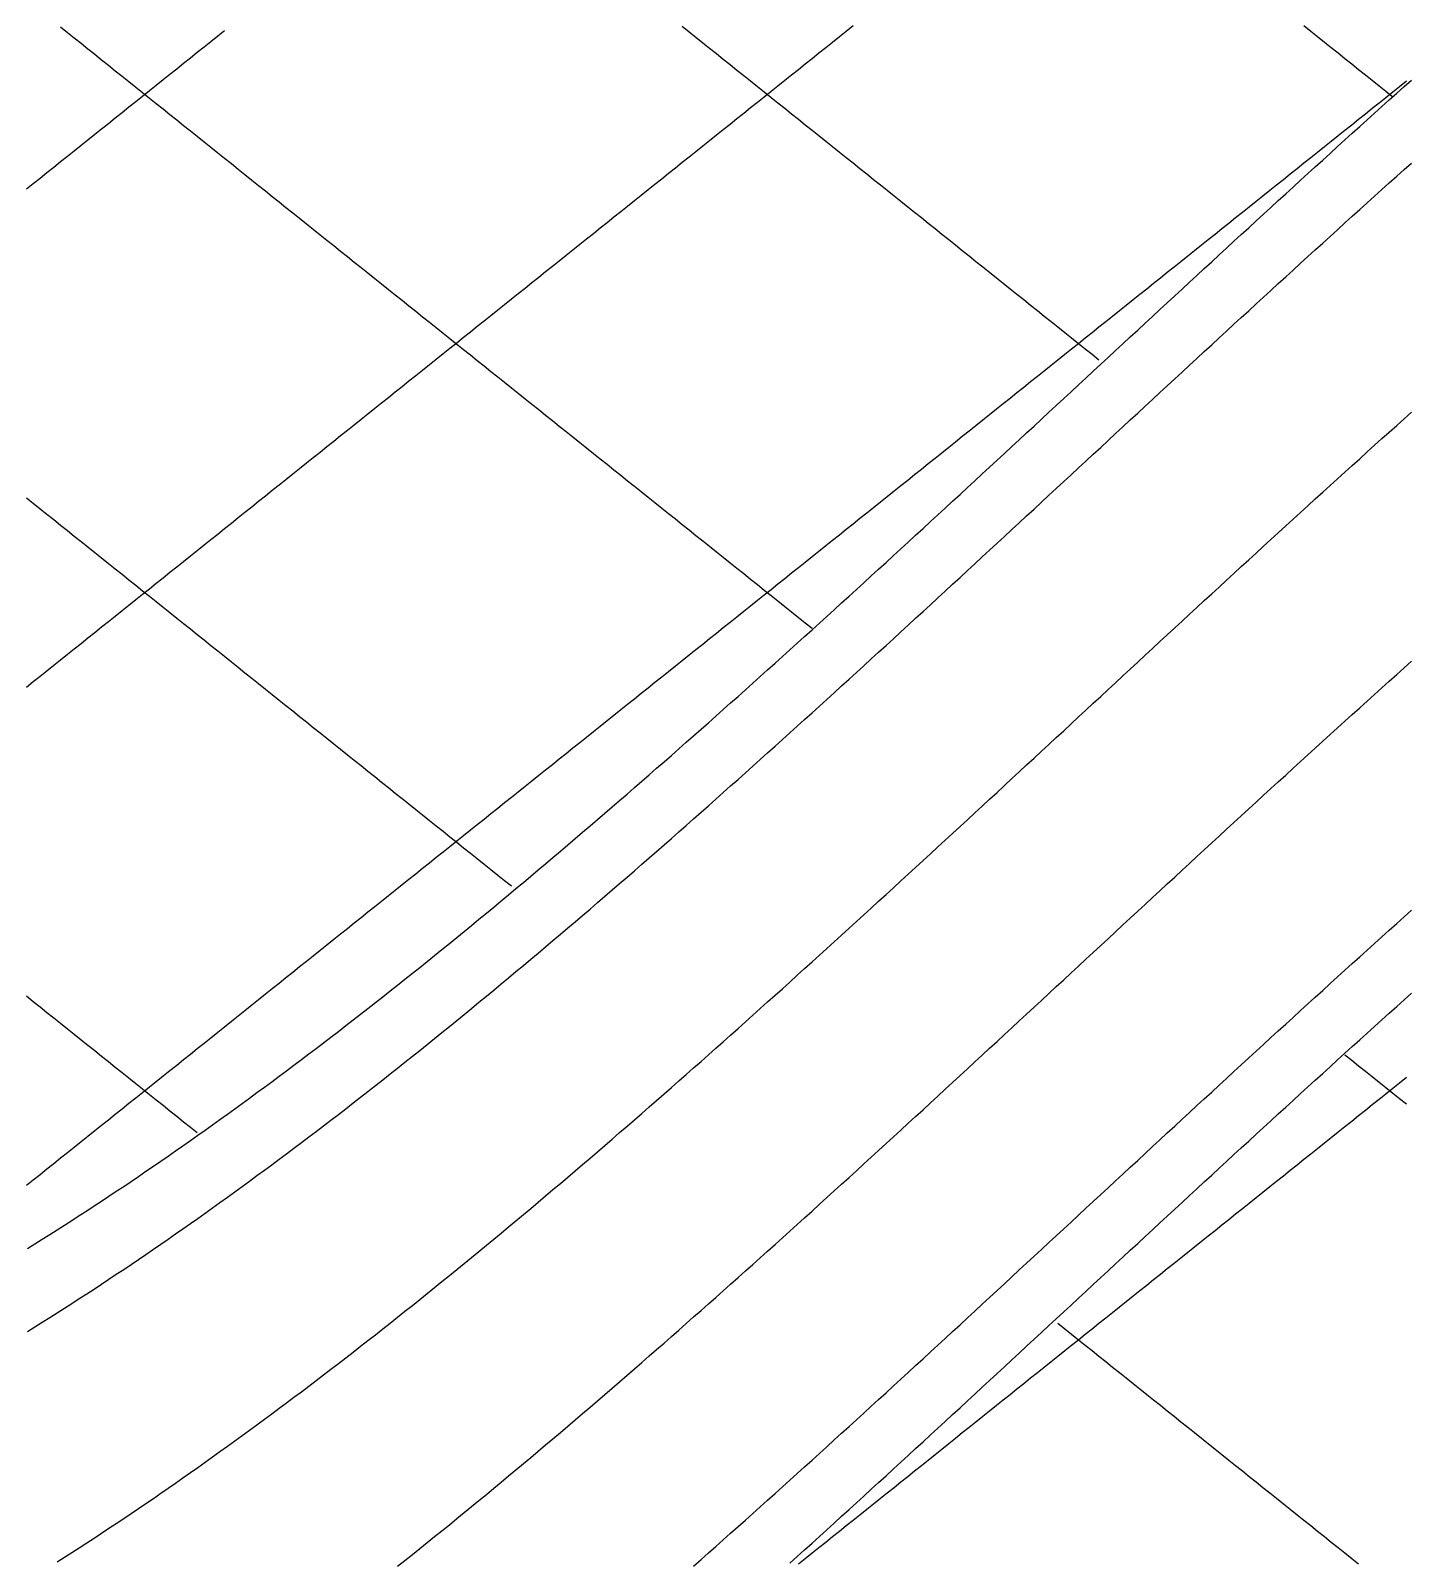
# Model space of a CAD drawing. Header units: millimetres. Extents: x 8 to 232, y 8 to 232.
# Drawn here: x 69.5 to 135.8, y 85.3 to 159.1 of the extents above; entities that cross this region are included whole.
import ezdxf

# ---------------------------------------------------------------- set-up
doc = ezdxf.new("R2010")
doc.units = ezdxf.units.MM
doc.layers.add('STUDY_GUIDES', color=7, linetype='Continuous')

msp = doc.modelspace()

# ---------------------------------------------------------------- linework, layer by layer
at = {"layer": 'STUDY_GUIDES'}
for points in [[(69.2985, 127.4388), (69.6277, 127.7022), (69.9569, 127.9655), (70.2862, 128.2289), (70.6154, 128.4923), (70.9446, 128.7557), (71.2738, 129.0191), (71.6031, 129.2825), (71.9323, 129.5458), (72.2615, 129.8092), (72.5908, 130.0726), (72.92, 130.336), (73.2492, 130.5994), (73.5785, 130.8628), (73.9077, 131.1262), (74.2369, 131.3895), (74.5662, 131.6529), (74.8954, 131.9163), (75.2246, 132.1797), (75.5538, 132.4431), (75.8831, 132.7065), (76.2123, 132.9698), (76.5415, 133.2332), (76.8708, 133.4966), (77.2, 133.76), (77.5292, 134.0234), (77.8585, 134.2868), (78.1877, 134.5502), (78.5169, 134.8135), (78.8462, 135.0769), (79.1754, 135.3403), (79.5046, 135.6037), (79.8338, 135.8671), (80.1631, 136.1305), (80.4923, 136.3938), (80.8215, 136.6572), (81.1508, 136.9206), (81.48, 137.184), (81.8092, 137.4474), (82.1385, 137.7108), (82.4677, 137.9742), (82.7969, 138.2375), (83.1262, 138.5009), (83.4554, 138.7643), (83.7846, 139.0277), (84.1138, 139.2911), (84.4431, 139.5545), (84.7723, 139.8178), (85.1015, 140.0812), (85.4308, 140.3446), (85.76, 140.608), (86.0892, 140.8714), (86.4185, 141.1348), (86.7477, 141.3982), (87.0769, 141.6615), (87.4062, 141.9249), (87.7354, 142.1883), (88.0646, 142.4517), (88.3938, 142.7151), (88.7231, 142.9785), (89.0523, 143.2418), (89.3815, 143.5052), (89.7108, 143.7686), (90.04, 144.032), (90.3692, 144.2954), (90.6985, 144.5588), (91.0277, 144.8222), (91.3569, 145.0855), (91.6862, 145.3489), (92.0154, 145.6123), (92.3446, 145.8757), (92.6738, 146.1391), (93.0031, 146.4025), (93.3323, 146.6658), (93.6615, 146.9292), (93.9908, 147.1926), (94.32, 147.456), (94.6492, 147.7194), (94.9785, 147.9828), (95.3077, 148.2462), (95.6369, 148.5095), (95.9662, 148.7729), (96.2954, 149.0363), (96.6246, 149.2997), (96.9538, 149.5631), (97.2831, 149.8265), (97.6123, 150.0898), (97.9415, 150.3532), (98.2708, 150.6166), (98.6, 150.88), (98.9292, 151.1434), (99.2585, 151.4068), (99.5877, 151.6702), (99.9169, 151.9335), (100.2462, 152.1969), (100.5754, 152.4603), (100.9046, 152.7237), (101.2338, 152.9871), (101.5631, 153.2505), (101.8923, 153.5138), (102.2215, 153.7772), (102.5508, 154.0406), (102.88, 154.304), (103.2092, 154.5674), (103.5385, 154.8308), (103.8677, 155.0942), (104.1969, 155.3575), (104.5262, 155.6209), (104.8554, 155.8843), (105.1846, 156.1477), (105.5138, 156.4111), (105.8431, 156.6745), (106.1723, 156.9378), (106.5015, 157.2012), (106.8308, 157.4646), (107.16, 157.728), (107.4892, 157.9914), (107.8185, 158.2548), (108.1477, 158.5182), (108.4769, 158.7815), (108.8062, 159.0449), (109.1354, 159.3083)], [(130.8646, 159.3083), (131.1938, 159.0449), (131.5231, 158.7815), (131.8523, 158.5182), (132.1815, 158.2548), (132.5108, 157.9914), (132.84, 157.728), (133.1692, 157.4646), (133.4985, 157.2012), (133.8277, 156.9378), (134.1569, 156.6745), (134.4862, 156.4111), (134.8154, 156.1477), (135.1446, 155.8843)], [(69.2985, 151.4388), (69.6277, 151.7022), (69.9569, 151.9655), (70.2862, 152.2289), (70.6154, 152.4923), (70.9446, 152.7557), (71.2738, 153.0191), (71.6031, 153.2825), (71.9323, 153.5458), (72.2615, 153.8092), (72.5908, 154.0726), (72.92, 154.336), (73.2492, 154.5994), (73.5785, 154.8628), (73.9077, 155.1262), (74.2369, 155.3895), (74.5662, 155.6529), (74.8954, 155.9163), (75.2246, 156.1797), (75.5538, 156.4431), (75.8831, 156.7065), (76.2123, 156.9698), (76.5415, 157.2332), (76.8708, 157.4966), (77.2, 157.76), (77.5292, 158.0234), (77.8585, 158.2868), (78.1877, 158.5502), (78.5169, 158.8135), (78.8462, 159.0769)], [(70.9446, 159.2443), (71.2738, 158.9809), (71.6031, 158.7175), (71.9323, 158.4542), (72.2615, 158.1908), (72.5908, 157.9274), (72.92, 157.664), (73.2492, 157.4006), (73.5785, 157.1372), (73.9077, 156.8738), (74.2369, 156.6105), (74.5662, 156.3471), (74.8954, 156.0837), (75.2246, 155.8203), (75.5538, 155.5569), (75.8831, 155.2935), (76.2123, 155.0302), (76.5415, 154.7668), (76.8708, 154.5034), (77.2, 154.24), (77.5292, 153.9766), (77.8585, 153.7132), (78.1877, 153.4498), (78.5169, 153.1865), (78.8462, 152.9231), (79.1754, 152.6597), (79.5046, 152.3963), (79.8338, 152.1329), (80.1631, 151.8695), (80.4923, 151.6062), (80.8215, 151.3428), (81.1508, 151.0794), (81.48, 150.816), (81.8092, 150.5526), (82.1385, 150.2892), (82.4677, 150.0258), (82.7969, 149.7625), (83.1262, 149.4991), (83.4554, 149.2357), (83.7846, 148.9723), (84.1138, 148.7089), (84.4431, 148.4455), (84.7723, 148.1822), (85.1015, 147.9188), (85.4308, 147.6554), (85.76, 147.392), (86.0892, 147.1286), (86.4185, 146.8652), (86.7477, 146.6018), (87.0769, 146.3385), (87.4062, 146.0751), (87.7354, 145.8117), (88.0646, 145.5483), (88.3938, 145.2849), (88.7231, 145.0215), (89.0523, 144.7582), (89.3815, 144.4948), (89.7108, 144.2314), (90.04, 143.968), (90.3692, 143.7046), (90.6985, 143.4412), (91.0277, 143.1778), (91.3569, 142.9145), (91.6862, 142.6511), (92.0154, 142.3877), (92.3446, 142.1243), (92.6738, 141.8609), (93.0031, 141.5975), (93.3323, 141.3342), (93.6615, 141.0708), (93.9908, 140.8074), (94.32, 140.544), (94.6492, 140.2806), (94.9785, 140.0172), (95.3077, 139.7538), (95.6369, 139.4905), (95.9662, 139.2271), (96.2954, 138.9637), (96.6246, 138.7003), (96.9538, 138.4369), (97.2831, 138.1735), (97.6123, 137.9102), (97.9415, 137.6468), (98.2708, 137.3834), (98.6, 137.12), (98.9292, 136.8566), (99.2585, 136.5932), (99.5877, 136.3298), (99.9169, 136.0665), (100.2462, 135.8031), (100.5754, 135.5397), (100.9046, 135.2763), (101.2338, 135.0129), (101.5631, 134.7495), (101.8923, 134.4862), (102.2215, 134.2228), (102.5508, 133.9594), (102.88, 133.696), (103.2092, 133.4326), (103.5385, 133.1692), (103.8677, 132.9058), (104.1969, 132.6425), (104.5262, 132.3791), (104.8554, 132.1157), (105.1846, 131.8523), (105.5138, 131.5889), (105.8431, 131.3255), (106.1723, 131.0622), (106.5015, 130.7988), (106.8308, 130.5354), (107.16, 130.272)], [(100.9046, 159.2763), (101.2338, 159.0129), (101.5631, 158.7495), (101.8923, 158.4862), (102.2215, 158.2228), (102.5508, 157.9594), (102.88, 157.696), (103.2092, 157.4326), (103.5385, 157.1692), (103.8677, 156.9058), (104.1969, 156.6425), (104.5262, 156.3791), (104.8554, 156.1157), (105.1846, 155.8523), (105.5138, 155.5889), (105.8431, 155.3255), (106.1723, 155.0622), (106.5015, 154.7988), (106.8308, 154.5354), (107.16, 154.272), (107.4892, 154.0086), (107.8185, 153.7452), (108.1477, 153.4818), (108.4769, 153.2185), (108.8062, 152.9551), (109.1354, 152.6917), (109.4646, 152.4283), (109.7938, 152.1649), (110.1231, 151.9015), (110.4523, 151.6382), (110.7815, 151.3748), (111.1108, 151.1114), (111.44, 150.848), (111.7692, 150.5846), (112.0985, 150.3212), (112.4277, 150.0578), (112.7569, 149.7945), (113.0862, 149.5311), (113.4154, 149.2677), (113.7446, 149.0043), (114.0738, 148.7409), (114.4031, 148.4775), (114.7323, 148.2142), (115.0615, 147.9508), (115.3908, 147.6874), (115.72, 147.424), (116.0492, 147.1606), (116.3785, 146.8972), (116.7077, 146.6338), (117.0369, 146.3705), (117.3662, 146.1071), (117.6954, 145.8437), (118.0246, 145.5803), (118.3538, 145.3169), (118.6831, 145.0535), (119.0123, 144.7902), (119.3415, 144.5268), (119.6708, 144.2634), (120, 144), (120.3292, 143.7366), (120.6585, 143.4732), (120.9877, 143.2098)], [(69.2985, 103.4388), (69.6277, 103.7022), (69.9569, 103.9655), (70.2862, 104.2289), (70.6154, 104.4923), (70.9446, 104.7557), (71.2738, 105.0191), (71.6031, 105.2825), (71.9323, 105.5458), (72.2615, 105.8092), (72.5908, 106.0726), (72.92, 106.336), (73.2492, 106.5994), (73.5785, 106.8628), (73.9077, 107.1262), (74.2369, 107.3895), (74.5662, 107.6529), (74.8954, 107.9163), (75.2246, 108.1797), (75.5538, 108.4431), (75.8831, 108.7065), (76.2123, 108.9698), (76.5415, 109.2332), (76.8708, 109.4966), (77.2, 109.76), (77.5292, 110.0234), (77.8585, 110.2868), (78.1877, 110.5502), (78.5169, 110.8135), (78.8462, 111.0769), (79.1754, 111.3403), (79.5046, 111.6037), (79.8338, 111.8671), (80.1631, 112.1305), (80.4923, 112.3938), (80.8215, 112.6572), (81.1508, 112.9206), (81.48, 113.184), (81.8092, 113.4474), (82.1385, 113.7108), (82.4677, 113.9742), (82.7969, 114.2375), (83.1262, 114.5009), (83.4554, 114.7643), (83.7846, 115.0277), (84.1138, 115.2911), (84.4431, 115.5545), (84.7723, 115.8178), (85.1015, 116.0812), (85.4308, 116.3446), (85.76, 116.608), (86.0892, 116.8714), (86.4185, 117.1348), (86.7477, 117.3982), (87.0769, 117.6615), (87.4062, 117.9249), (87.7354, 118.1883), (88.0646, 118.4517), (88.3938, 118.7151), (88.7231, 118.9785), (89.0523, 119.2418), (89.3815, 119.5052), (89.7108, 119.7686), (90.04, 120.032), (90.3692, 120.2954), (90.6985, 120.5588), (91.0277, 120.8222), (91.3569, 121.0855), (91.6862, 121.3489), (92.0154, 121.6123), (92.3446, 121.8757), (92.6738, 122.1391), (93.0031, 122.4025), (93.3323, 122.6658), (93.6615, 122.9292), (93.9908, 123.1926), (94.32, 123.456), (94.6492, 123.7194), (94.9785, 123.9828), (95.3077, 124.2462), (95.6369, 124.5095), (95.9662, 124.7729), (96.2954, 125.0363), (96.6246, 125.2997), (96.9538, 125.5631), (97.2831, 125.8265), (97.6123, 126.0898), (97.9415, 126.3532), (98.2708, 126.6166), (98.6, 126.88), (98.9292, 127.1434), (99.2585, 127.4068), (99.5877, 127.6702), (99.9169, 127.9335), (100.2462, 128.1969), (100.5754, 128.4603), (100.9046, 128.7237), (101.2338, 128.9871), (101.5631, 129.2505), (101.8923, 129.5138), (102.2215, 129.7772), (102.5508, 130.0406), (102.88, 130.304), (103.2092, 130.5674), (103.5385, 130.8308), (103.8677, 131.0942), (104.1969, 131.3575), (104.5262, 131.6209), (104.8554, 131.8843), (105.1846, 132.1477), (105.5138, 132.4111), (105.8431, 132.6745), (106.1723, 132.9378), (106.5015, 133.2012), (106.8308, 133.4646), (107.16, 133.728), (107.4892, 133.9914), (107.8185, 134.2548), (108.1477, 134.5182), (108.4769, 134.7815), (108.8062, 135.0449), (109.1354, 135.3083), (109.4646, 135.5717), (109.7938, 135.8351), (110.1231, 136.0985), (110.4523, 136.3618), (110.7815, 136.6252), (111.1108, 136.8886), (111.44, 137.152), (111.7692, 137.4154), (112.0985, 137.6788), (112.4277, 137.9422), (112.7569, 138.2055), (113.0862, 138.4689), (113.4154, 138.7323), (113.7446, 138.9957), (114.0738, 139.2591), (114.4031, 139.5225), (114.7323, 139.7858), (115.0615, 140.0492), (115.3908, 140.3126), (115.72, 140.576), (116.0492, 140.8394), (116.3785, 141.1028), (116.7077, 141.3662), (117.0369, 141.6295), (117.3662, 141.8929), (117.6954, 142.1563), (118.0246, 142.4197), (118.3538, 142.6831), (118.6831, 142.9465), (119.0123, 143.2098), (119.3415, 143.4732), (119.6708, 143.7366), (120, 144), (120.3292, 144.2634), (120.6585, 144.5268), (120.9877, 144.7902), (121.3169, 145.0535), (121.6462, 145.3169), (121.9754, 145.5803), (122.3046, 145.8437), (122.6338, 146.1071), (122.9631, 146.3705), (123.2923, 146.6338), (123.6215, 146.8972), (123.9508, 147.1606), (124.28, 147.424), (124.6092, 147.6874), (124.9385, 147.9508), (125.2677, 148.2142), (125.5969, 148.4775), (125.9262, 148.7409), (126.2554, 149.0043), (126.5846, 149.2677), (126.9138, 149.5311), (127.2431, 149.7945), (127.5723, 150.0578), (127.9015, 150.3212), (128.2308, 150.5846), (128.56, 150.848), (128.8892, 151.1114), (129.2185, 151.3748), (129.5477, 151.6382), (129.8769, 151.9015), (130.2062, 152.1649), (130.5354, 152.4283), (130.8646, 152.6917), (131.1938, 152.9551), (131.5231, 153.2185), (131.8523, 153.4818), (132.1815, 153.7452), (132.5108, 154.0086), (132.84, 154.272), (133.1692, 154.5354), (133.4985, 154.7988), (133.8277, 155.0622), (134.1569, 155.3255), (134.4862, 155.5889), (134.8154, 155.8523), (135.1446, 156.1157), (135.4738, 156.3791), (135.8031, 156.6425)], [(69.3533, 100.3963), (69.71, 100.6181), (70.0667, 100.8413), (70.4233, 101.066), (70.78, 101.292), (71.1367, 101.5195), (71.4933, 101.7484), (71.85, 101.9787), (72.2067, 102.2104), (72.5633, 102.4435), (72.92, 102.678), (73.2767, 102.9138), (73.6333, 103.151), (73.99, 103.3895), (74.3467, 103.6294), (74.7033, 103.8706), (75.06, 104.1131), (75.4167, 104.357), (75.7733, 104.6021), (76.13, 104.8486), (76.4867, 105.0964), (76.8433, 105.3454), (77.2, 105.5957), (77.5567, 105.8473), (77.9133, 106.1001), (78.27, 106.3542), (78.6267, 106.6095), (78.9833, 106.8661), (79.34, 107.1239), (79.6967, 107.3829), (80.0533, 107.6431), (80.41, 107.9045), (80.7667, 108.167), (81.1233, 108.4308), (81.48, 108.6957), (81.8367, 108.9618), (82.1933, 109.229), (82.55, 109.4974), (82.9067, 109.7669), (83.2633, 110.0375), (83.62, 110.3092), (83.9767, 110.5821), (84.3333, 110.856), (84.69, 111.131), (85.0467, 111.4071), (85.4033, 111.6842), (85.76, 111.9624), (86.1167, 112.2417), (86.4733, 112.522), (86.83, 112.8033), (87.1867, 113.0856), (87.5433, 113.3689), (87.9, 113.6532), (88.2567, 113.9385), (88.6133, 114.2248), (88.97, 114.5121), (89.3267, 114.8003), (89.6833, 115.0894), (90.04, 115.3795), (90.3967, 115.6705), (90.7533, 115.9625), (91.11, 116.2553), (91.4667, 116.549), (91.8233, 116.8437), (92.18, 117.1391), (92.5367, 117.4355), (92.8933, 117.7327), (93.25, 118.0308), (93.6067, 118.3296), (93.9633, 118.6294), (94.32, 118.9299), (94.6767, 119.2312), (95.0333, 119.5333), (95.39, 119.8362), (95.7467, 120.1399), (96.1033, 120.4443), (96.46, 120.7495), (96.8167, 121.0554), (97.1733, 121.3621), (97.53, 121.6694), (97.8867, 121.9775), (98.2433, 122.2863), (98.6, 122.5957), (98.9567, 122.9059), (99.3133, 123.2167), (99.67, 123.5281), (100.0267, 123.8402), (100.3833, 124.1529), (100.74, 124.4662), (101.0967, 124.7802), (101.4533, 125.0947), (101.81, 125.4099), (102.1667, 125.7256), (102.5233, 126.0419), (102.88, 126.3587), (103.2367, 126.6761), (103.5933, 126.994), (103.95, 127.3124), (104.3067, 127.6314), (104.6633, 127.9508), (105.02, 128.2708), (105.3767, 128.5912), (105.7333, 128.9121), (106.09, 129.2334), (106.4467, 129.5552), (106.8033, 129.8774), (107.16, 130.2), (107.5167, 130.523), (107.8733, 130.8465), (108.23, 131.1703), (108.5867, 131.4945), (108.9433, 131.8191), (109.3, 132.144), (109.6567, 132.4693), (110.0133, 132.7949), (110.37, 133.1208), (110.7267, 133.447), (111.0833, 133.7736), (111.44, 134.1004), (111.7967, 134.4275), (112.1533, 134.7548), (112.51, 135.0824), (112.8667, 135.4102), (113.2233, 135.7383), (113.58, 136.0666), (113.9367, 136.3951), (114.2933, 136.7238), (114.65, 137.0527), (115.0067, 137.3817), (115.3633, 137.7109), (115.72, 138.0403), (116.0767, 138.3698), (116.4333, 138.6994), (116.79, 139.0291), (117.1467, 139.359), (117.5033, 139.6889), (117.86, 140.0189), (118.2167, 140.349), (118.5733, 140.6791), (118.93, 141.0093), (119.2867, 141.3395), (119.6433, 141.6697), (120, 142), (120.3567, 142.3303), (120.7133, 142.6605), (121.07, 142.9907), (121.4267, 143.3209), (121.7833, 143.651), (122.14, 143.9811), (122.4967, 144.3111), (122.8533, 144.641), (123.21, 144.9709), (123.5667, 145.3006), (123.9233, 145.6302), (124.28, 145.9597), (124.6367, 146.2891), (124.9933, 146.6183), (125.35, 146.9473), (125.7067, 147.2762), (126.0633, 147.6049), (126.42, 147.9334), (126.7767, 148.2617), (127.1333, 148.5898), (127.49, 148.9176), (127.8467, 149.2452), (128.2033, 149.5725), (128.56, 149.8996), (128.9167, 150.2264), (129.2733, 150.553), (129.63, 150.8792), (129.9867, 151.2051), (130.3433, 151.5307), (130.7, 151.856), (131.0567, 152.1809), (131.4133, 152.5055), (131.77, 152.8297), (132.1267, 153.1535), (132.4833, 153.477), (132.84, 153.8), (133.1967, 154.1226), (133.5533, 154.4448), (133.91, 154.7666), (134.2667, 155.0879), (134.6233, 155.4088), (134.98, 155.7292), (135.3367, 156.0492), (135.6933, 156.3686), (136.05, 156.6876)], [(69.3533, 96.3963), (69.71, 96.6181), (70.0667, 96.8413), (70.4233, 97.066), (70.78, 97.292), (71.1367, 97.5195), (71.4933, 97.7484), (71.85, 97.9787), (72.2067, 98.2104), (72.5633, 98.4435), (72.92, 98.678), (73.2767, 98.9138), (73.6333, 99.151), (73.99, 99.3895), (74.3467, 99.6294), (74.7033, 99.8706), (75.06, 100.1131), (75.4167, 100.357), (75.7733, 100.6021), (76.13, 100.8486), (76.4867, 101.0964), (76.8433, 101.3454), (77.2, 101.5957), (77.5567, 101.8473), (77.9133, 102.1001), (78.27, 102.3542), (78.6267, 102.6095), (78.9833, 102.8661), (79.34, 103.1239), (79.6967, 103.3829), (80.0533, 103.6431), (80.41, 103.9045), (80.7667, 104.167), (81.1233, 104.4308), (81.48, 104.6957), (81.8367, 104.9618), (82.1933, 105.229), (82.55, 105.4974), (82.9067, 105.7669), (83.2633, 106.0375), (83.62, 106.3092), (83.9767, 106.5821), (84.3333, 106.856), (84.69, 107.131), (85.0467, 107.4071), (85.4033, 107.6842), (85.76, 107.9624), (86.1167, 108.2417), (86.4733, 108.522), (86.83, 108.8033), (87.1867, 109.0856), (87.5433, 109.3689), (87.9, 109.6532), (88.2567, 109.9385), (88.6133, 110.2248), (88.97, 110.5121), (89.3267, 110.8003), (89.6833, 111.0894), (90.04, 111.3795), (90.3967, 111.6705), (90.7533, 111.9625), (91.11, 112.2553), (91.4667, 112.549), (91.8233, 112.8437), (92.18, 113.1391), (92.5367, 113.4355), (92.8933, 113.7327), (93.25, 114.0308), (93.6067, 114.3296), (93.9633, 114.6294), (94.32, 114.9299), (94.6767, 115.2312), (95.0333, 115.5333), (95.39, 115.8362), (95.7467, 116.1399), (96.1033, 116.4443), (96.46, 116.7495), (96.8167, 117.0554), (97.1733, 117.3621), (97.53, 117.6694), (97.8867, 117.9775), (98.2433, 118.2863), (98.6, 118.5957), (98.9567, 118.9059), (99.3133, 119.2167), (99.67, 119.5281), (100.0267, 119.8402), (100.3833, 120.1529), (100.74, 120.4662), (101.0967, 120.7802), (101.4533, 121.0947), (101.81, 121.4099), (102.1667, 121.7256), (102.5233, 122.0419), (102.88, 122.3587), (103.2367, 122.6761), (103.5933, 122.994), (103.95, 123.3124), (104.3067, 123.6314), (104.6633, 123.9508), (105.02, 124.2708), (105.3767, 124.5912), (105.7333, 124.9121), (106.09, 125.2334), (106.4467, 125.5552), (106.8033, 125.8774), (107.16, 126.2), (107.5167, 126.523), (107.8733, 126.8465), (108.23, 127.1703), (108.5867, 127.4945), (108.9433, 127.8191), (109.3, 128.144), (109.6567, 128.4693), (110.0133, 128.7949), (110.37, 129.1208), (110.7267, 129.447), (111.0833, 129.7736), (111.44, 130.1004), (111.7967, 130.4275), (112.1533, 130.7548), (112.51, 131.0824), (112.8667, 131.4102), (113.2233, 131.7383), (113.58, 132.0666), (113.9367, 132.3951), (114.2933, 132.7238), (114.65, 133.0527), (115.0067, 133.3817), (115.3633, 133.7109), (115.72, 134.0403), (116.0767, 134.3698), (116.4333, 134.6994), (116.79, 135.0291), (117.1467, 135.359), (117.5033, 135.6889), (117.86, 136.0189), (118.2167, 136.349), (118.5733, 136.6791), (118.93, 137.0093), (119.2867, 137.3395), (119.6433, 137.6697), (120, 138), (120.3567, 138.3303), (120.7133, 138.6605), (121.07, 138.9907), (121.4267, 139.3209), (121.7833, 139.651), (122.14, 139.9811), (122.4967, 140.3111), (122.8533, 140.641), (123.21, 140.9709), (123.5667, 141.3006), (123.9233, 141.6302), (124.28, 141.9597), (124.6367, 142.2891), (124.9933, 142.6183), (125.35, 142.9473), (125.7067, 143.2762), (126.0633, 143.6049), (126.42, 143.9334), (126.7767, 144.2617), (127.1333, 144.5898), (127.49, 144.9176), (127.8467, 145.2452), (128.2033, 145.5725), (128.56, 145.8996), (128.9167, 146.2264), (129.2733, 146.553), (129.63, 146.8792), (129.9867, 147.2051), (130.3433, 147.5307), (130.7, 147.856), (131.0567, 148.1809), (131.4133, 148.5055), (131.77, 148.8297), (132.1267, 149.1535), (132.4833, 149.477), (132.84, 149.8), (133.1967, 150.1226), (133.5533, 150.4448), (133.91, 150.7666), (134.2667, 151.0879), (134.6233, 151.4088), (134.98, 151.7292), (135.3367, 152.0492), (135.6933, 152.3686), (136.05, 152.6876)], [(70.78, 85.292), (71.1367, 85.5195), (71.4933, 85.7484), (71.85, 85.9787), (72.2067, 86.2104), (72.5633, 86.4435), (72.92, 86.678), (73.2767, 86.9138), (73.6333, 87.151), (73.99, 87.3895), (74.3467, 87.6294), (74.7033, 87.8706), (75.06, 88.1131), (75.4167, 88.357), (75.7733, 88.6021), (76.13, 88.8486), (76.4867, 89.0964), (76.8433, 89.3454), (77.2, 89.5957), (77.5567, 89.8473), (77.9133, 90.1001), (78.27, 90.3542), (78.6267, 90.6095), (78.9833, 90.8661), (79.34, 91.1239), (79.6967, 91.3829), (80.0533, 91.6431), (80.41, 91.9045), (80.7667, 92.167), (81.1233, 92.4308), (81.48, 92.6957), (81.8367, 92.9618), (82.1933, 93.229), (82.55, 93.4974), (82.9067, 93.7669), (83.2633, 94.0375), (83.62, 94.3092), (83.9767, 94.5821), (84.3333, 94.856), (84.69, 95.131), (85.0467, 95.4071), (85.4033, 95.6842), (85.76, 95.9624), (86.1167, 96.2417), (86.4733, 96.522), (86.83, 96.8033), (87.1867, 97.0856), (87.5433, 97.3689), (87.9, 97.6532), (88.2567, 97.9385), (88.6133, 98.2248), (88.97, 98.5121), (89.3267, 98.8003), (89.6833, 99.0894), (90.04, 99.3795), (90.3967, 99.6705), (90.7533, 99.9625), (91.11, 100.2553), (91.4667, 100.549), (91.8233, 100.8437), (92.18, 101.1391), (92.5367, 101.4355), (92.8933, 101.7327), (93.25, 102.0308), (93.6067, 102.3296), (93.9633, 102.6294), (94.32, 102.9299), (94.6767, 103.2312), (95.0333, 103.5333), (95.39, 103.8362), (95.7467, 104.1399), (96.1033, 104.4443), (96.46, 104.7495), (96.8167, 105.0554), (97.1733, 105.3621), (97.53, 105.6694), (97.8867, 105.9775), (98.2433, 106.2863), (98.6, 106.5957), (98.9567, 106.9059), (99.3133, 107.2167), (99.67, 107.5281), (100.0267, 107.8402), (100.3833, 108.1529), (100.74, 108.4662), (101.0967, 108.7802), (101.4533, 109.0947), (101.81, 109.4099), (102.1667, 109.7256), (102.5233, 110.0419), (102.88, 110.3587), (103.2367, 110.6761), (103.5933, 110.994), (103.95, 111.3124), (104.3067, 111.6314), (104.6633, 111.9508), (105.02, 112.2708), (105.3767, 112.5912), (105.7333, 112.9121), (106.09, 113.2334), (106.4467, 113.5552), (106.8033, 113.8774), (107.16, 114.2), (107.5167, 114.523), (107.8733, 114.8465), (108.23, 115.1703), (108.5867, 115.4945), (108.9433, 115.8191), (109.3, 116.144), (109.6567, 116.4693), (110.0133, 116.7949), (110.37, 117.1208), (110.7267, 117.447), (111.0833, 117.7736), (111.44, 118.1004), (111.7967, 118.4275), (112.1533, 118.7548), (112.51, 119.0824), (112.8667, 119.4102), (113.2233, 119.7383), (113.58, 120.0666), (113.9367, 120.3951), (114.2933, 120.7238), (114.65, 121.0527), (115.0067, 121.3817), (115.3633, 121.7109), (115.72, 122.0403), (116.0767, 122.3698), (116.4333, 122.6994), (116.79, 123.0291), (117.1467, 123.359), (117.5033, 123.6889), (117.86, 124.0189), (118.2167, 124.349), (118.5733, 124.6791), (118.93, 125.0093), (119.2867, 125.3395), (119.6433, 125.6697), (120, 126), (120.3567, 126.3303), (120.7133, 126.6605), (121.07, 126.9907), (121.4267, 127.3209), (121.7833, 127.651), (122.14, 127.9811), (122.4967, 128.3111), (122.8533, 128.641), (123.21, 128.9709), (123.5667, 129.3006), (123.9233, 129.6302), (124.28, 129.9597), (124.6367, 130.2891), (124.9933, 130.6183), (125.35, 130.9473), (125.7067, 131.2762), (126.0633, 131.6049), (126.42, 131.9334), (126.7767, 132.2617), (127.1333, 132.5898), (127.49, 132.9176), (127.8467, 133.2452), (128.2033, 133.5725), (128.56, 133.8996), (128.9167, 134.2264), (129.2733, 134.553), (129.63, 134.8792), (129.9867, 135.2051), (130.3433, 135.5307), (130.7, 135.856), (131.0567, 136.1809), (131.4133, 136.5055), (131.77, 136.8297), (132.1267, 137.1535), (132.4833, 137.477), (132.84, 137.8), (133.1967, 138.1226), (133.5533, 138.4448), (133.91, 138.7666), (134.2667, 139.0879), (134.6233, 139.4088), (134.98, 139.7292), (135.3367, 140.0492), (135.6933, 140.3686), (136.05, 140.6876)], [(69.2985, 136.5612), (69.6277, 136.2978), (69.9569, 136.0345), (70.2862, 135.7711), (70.6154, 135.5077), (70.9446, 135.2443), (71.2738, 134.9809), (71.6031, 134.7175), (71.9323, 134.4542), (72.2615, 134.1908), (72.5908, 133.9274), (72.92, 133.664), (73.2492, 133.4006), (73.5785, 133.1372), (73.9077, 132.8738), (74.2369, 132.6105), (74.5662, 132.3471), (74.8954, 132.0837), (75.2246, 131.8203), (75.5538, 131.5569), (75.8831, 131.2935), (76.2123, 131.0302), (76.5415, 130.7668), (76.8708, 130.5034), (77.2, 130.24), (77.5292, 129.9766), (77.8585, 129.7132), (78.1877, 129.4498), (78.5169, 129.1865), (78.8462, 128.9231), (79.1754, 128.6597), (79.5046, 128.3963), (79.8338, 128.1329), (80.1631, 127.8695), (80.4923, 127.6062), (80.8215, 127.3428), (81.1508, 127.0794), (81.48, 126.816), (81.8092, 126.5526), (82.1385, 126.2892), (82.4677, 126.0258), (82.7969, 125.7625), (83.1262, 125.4991), (83.4554, 125.2357), (83.7846, 124.9723), (84.1138, 124.7089), (84.4431, 124.4455), (84.7723, 124.1822), (85.1015, 123.9188), (85.4308, 123.6554), (85.76, 123.392), (86.0892, 123.1286), (86.4185, 122.8652), (86.7477, 122.6018), (87.0769, 122.3385), (87.4062, 122.0751), (87.7354, 121.8117), (88.0646, 121.5483), (88.3938, 121.2849), (88.7231, 121.0215), (89.0523, 120.7582), (89.3815, 120.4948), (89.7108, 120.2314), (90.04, 119.968), (90.3692, 119.7046), (90.6985, 119.4412), (91.0277, 119.1778), (91.3569, 118.9145), (91.6862, 118.6511), (92.0154, 118.3877), (92.3446, 118.1243), (92.6738, 117.8609)], [(87.1867, 85.0856), (87.5433, 85.3689), (87.9, 85.6532), (88.2567, 85.9385), (88.6133, 86.2248), (88.97, 86.5121), (89.3267, 86.8003), (89.6833, 87.0894), (90.04, 87.3795), (90.3967, 87.6705), (90.7533, 87.9625), (91.11, 88.2553), (91.4667, 88.549), (91.8233, 88.8437), (92.18, 89.1391), (92.5367, 89.4355), (92.8933, 89.7327), (93.25, 90.0308), (93.6067, 90.3296), (93.9633, 90.6294), (94.32, 90.9299), (94.6767, 91.2312), (95.0333, 91.5333), (95.39, 91.8362), (95.7467, 92.1399), (96.1033, 92.4443), (96.46, 92.7495), (96.8167, 93.0554), (97.1733, 93.3621), (97.53, 93.6694), (97.8867, 93.9775), (98.2433, 94.2863), (98.6, 94.5957), (98.9567, 94.9059), (99.3133, 95.2167), (99.67, 95.5281), (100.0267, 95.8402), (100.3833, 96.1529), (100.74, 96.4662), (101.0967, 96.7802), (101.4533, 97.0947), (101.81, 97.4099), (102.1667, 97.7256), (102.5233, 98.0419), (102.88, 98.3587), (103.2367, 98.6761), (103.5933, 98.994), (103.95, 99.3124), (104.3067, 99.6314), (104.6633, 99.9508), (105.02, 100.2708), (105.3767, 100.5912), (105.7333, 100.9121), (106.09, 101.2334), (106.4467, 101.5552), (106.8033, 101.8774), (107.16, 102.2), (107.5167, 102.523), (107.8733, 102.8465), (108.23, 103.1703), (108.5867, 103.4945), (108.9433, 103.8191), (109.3, 104.144), (109.6567, 104.4693), (110.0133, 104.7949), (110.37, 105.1208), (110.7267, 105.447), (111.0833, 105.7736), (111.44, 106.1004), (111.7967, 106.4275), (112.1533, 106.7548), (112.51, 107.0824), (112.8667, 107.4102), (113.2233, 107.7383), (113.58, 108.0666), (113.9367, 108.3951), (114.2933, 108.7238), (114.65, 109.0527), (115.0067, 109.3817), (115.3633, 109.7109), (115.72, 110.0403), (116.0767, 110.3698), (116.4333, 110.6994), (116.79, 111.0291), (117.1467, 111.359), (117.5033, 111.6889), (117.86, 112.0189), (118.2167, 112.349), (118.5733, 112.6791), (118.93, 113.0093), (119.2867, 113.3395), (119.6433, 113.6697), (120, 114), (120.3567, 114.3303), (120.7133, 114.6605), (121.07, 114.9907), (121.4267, 115.3209), (121.7833, 115.651), (122.14, 115.9811), (122.4967, 116.3111), (122.8533, 116.641), (123.21, 116.9709), (123.5667, 117.3006), (123.9233, 117.6302), (124.28, 117.9597), (124.6367, 118.2891), (124.9933, 118.6183), (125.35, 118.9473), (125.7067, 119.2762), (126.0633, 119.6049), (126.42, 119.9334), (126.7767, 120.2617), (127.1333, 120.5898), (127.49, 120.9176), (127.8467, 121.2452), (128.2033, 121.5725), (128.56, 121.8996), (128.9167, 122.2264), (129.2733, 122.553), (129.63, 122.8792), (129.9867, 123.2051), (130.3433, 123.5307), (130.7, 123.856), (131.0567, 124.1809), (131.4133, 124.5055), (131.77, 124.8297), (132.1267, 125.1535), (132.4833, 125.477), (132.84, 125.8), (133.1967, 126.1226), (133.5533, 126.4448), (133.91, 126.7666), (134.2667, 127.0879), (134.6233, 127.4088), (134.98, 127.7292), (135.3367, 128.0492), (135.6933, 128.3686), (136.05, 128.6876)], [(101.4533, 85.0947), (101.81, 85.4099), (102.1667, 85.7256), (102.5233, 86.0419), (102.88, 86.3587), (103.2367, 86.6761), (103.5933, 86.994), (103.95, 87.3124), (104.3067, 87.6314), (104.6633, 87.9508), (105.02, 88.2708), (105.3767, 88.5912), (105.7333, 88.9121), (106.09, 89.2334), (106.4467, 89.5552), (106.8033, 89.8774), (107.16, 90.2), (107.5167, 90.523), (107.8733, 90.8465), (108.23, 91.1703), (108.5867, 91.4945), (108.9433, 91.8191), (109.3, 92.144), (109.6567, 92.4693), (110.0133, 92.7949), (110.37, 93.1208), (110.7267, 93.447), (111.0833, 93.7736), (111.44, 94.1004), (111.7967, 94.4275), (112.1533, 94.7548), (112.51, 95.0824), (112.8667, 95.4102), (113.2233, 95.7383), (113.58, 96.0666), (113.9367, 96.3951), (114.2933, 96.7238), (114.65, 97.0527), (115.0067, 97.3817), (115.3633, 97.7109), (115.72, 98.0403), (116.0767, 98.3698), (116.4333, 98.6994), (116.79, 99.0291), (117.1467, 99.359), (117.5033, 99.6889), (117.86, 100.0189), (118.2167, 100.349), (118.5733, 100.6791), (118.93, 101.0093), (119.2867, 101.3395), (119.6433, 101.6697), (120, 102), (120.3567, 102.3303), (120.7133, 102.6605), (121.07, 102.9907), (121.4267, 103.3209), (121.7833, 103.651), (122.14, 103.9811), (122.4967, 104.3111), (122.8533, 104.641), (123.21, 104.9709), (123.5667, 105.3006), (123.9233, 105.6302), (124.28, 105.9597), (124.6367, 106.2891), (124.9933, 106.6183), (125.35, 106.9473), (125.7067, 107.2762), (126.0633, 107.6049), (126.42, 107.9334), (126.7767, 108.2617), (127.1333, 108.5898), (127.49, 108.9176), (127.8467, 109.2452), (128.2033, 109.5725), (128.56, 109.8996), (128.9167, 110.2264), (129.2733, 110.553), (129.63, 110.8792), (129.9867, 111.2051), (130.3433, 111.5307), (130.7, 111.856), (131.0567, 112.1809), (131.4133, 112.5055), (131.77, 112.8297), (132.1267, 113.1535), (132.4833, 113.477), (132.84, 113.8), (133.1967, 114.1226), (133.5533, 114.4448), (133.91, 114.7666), (134.2667, 115.0879), (134.6233, 115.4088), (134.98, 115.7292), (135.3367, 116.0492), (135.6933, 116.3686), (136.05, 116.6876)], [(69.2985, 112.5612), (69.6277, 112.2978), (69.9569, 112.0345), (70.2862, 111.7711), (70.6154, 111.5077), (70.9446, 111.2443), (71.2738, 110.9809), (71.6031, 110.7175), (71.9323, 110.4542), (72.2615, 110.1908), (72.5908, 109.9274), (72.92, 109.664), (73.2492, 109.4006), (73.5785, 109.1372), (73.9077, 108.8738), (74.2369, 108.6105), (74.5662, 108.3471), (74.8954, 108.0837), (75.2246, 107.8203), (75.5538, 107.5569), (75.8831, 107.2935), (76.2123, 107.0302), (76.5415, 106.7668), (76.8708, 106.5034), (77.2, 106.24), (77.5292, 105.9766)], [(106.09, 85.2334), (106.4467, 85.5552), (106.8033, 85.8774), (107.16, 86.2), (107.5167, 86.523), (107.8733, 86.8465), (108.23, 87.1703), (108.5867, 87.4945), (108.9433, 87.8191), (109.3, 88.144), (109.6567, 88.4693), (110.0133, 88.7949), (110.37, 89.1208), (110.7267, 89.447), (111.0833, 89.7736), (111.44, 90.1004), (111.7967, 90.4275), (112.1533, 90.7548), (112.51, 91.0824), (112.8667, 91.4102), (113.2233, 91.7383), (113.58, 92.0666), (113.9367, 92.3951), (114.2933, 92.7238), (114.65, 93.0527), (115.0067, 93.3817), (115.3633, 93.7109), (115.72, 94.0403), (116.0767, 94.3698), (116.4333, 94.6994), (116.79, 95.0291), (117.1467, 95.359), (117.5033, 95.6889), (117.86, 96.0189), (118.2167, 96.349), (118.5733, 96.6791), (118.93, 97.0093), (119.2867, 97.3395), (119.6433, 97.6697), (120, 98), (120.3567, 98.3303), (120.7133, 98.6605), (121.07, 98.9907), (121.4267, 99.3209), (121.7833, 99.651), (122.14, 99.9811), (122.4967, 100.3111), (122.8533, 100.641), (123.21, 100.9709), (123.5667, 101.3006), (123.9233, 101.6302), (124.28, 101.9597), (124.6367, 102.2891), (124.9933, 102.6183), (125.35, 102.9473), (125.7067, 103.2762), (126.0633, 103.6049), (126.42, 103.9334), (126.7767, 104.2617), (127.1333, 104.5898), (127.49, 104.9176), (127.8467, 105.2452), (128.2033, 105.5725), (128.56, 105.8996), (128.9167, 106.2264), (129.2733, 106.553), (129.63, 106.8792), (129.9867, 107.2051), (130.3433, 107.5307), (130.7, 107.856), (131.0567, 108.1809), (131.4133, 108.5055), (131.77, 108.8297), (132.1267, 109.1535), (132.4833, 109.477), (132.84, 109.8), (133.1967, 110.1226), (133.5533, 110.4448), (133.91, 110.7666), (134.2667, 111.0879), (134.6233, 111.4088), (134.98, 111.7292), (135.3367, 112.0492), (135.6933, 112.3686), (136.05, 112.6876)], [(132.84, 109.728), (133.1692, 109.4646), (133.4985, 109.2012), (133.8277, 108.9378), (134.1569, 108.6745), (134.4862, 108.4111), (134.8154, 108.1477), (135.1446, 107.8843), (135.4738, 107.6209), (135.8031, 107.3575)], [(106.5015, 85.2012), (106.8308, 85.4646), (107.16, 85.728), (107.4892, 85.9914), (107.8185, 86.2548), (108.1477, 86.5182), (108.4769, 86.7815), (108.8062, 87.0449), (109.1354, 87.3083), (109.4646, 87.5717), (109.7938, 87.8351), (110.1231, 88.0985), (110.4523, 88.3618), (110.7815, 88.6252), (111.1108, 88.8886), (111.44, 89.152), (111.7692, 89.4154), (112.0985, 89.6788), (112.4277, 89.9422), (112.7569, 90.2055), (113.0862, 90.4689), (113.4154, 90.7323), (113.7446, 90.9957), (114.0738, 91.2591), (114.4031, 91.5225), (114.7323, 91.7858), (115.0615, 92.0492), (115.3908, 92.3126), (115.72, 92.576), (116.0492, 92.8394), (116.3785, 93.1028), (116.7077, 93.3662), (117.0369, 93.6295), (117.3662, 93.8929), (117.6954, 94.1563), (118.0246, 94.4197), (118.3538, 94.6831), (118.6831, 94.9465), (119.0123, 95.2098), (119.3415, 95.4732), (119.6708, 95.7366), (120, 96), (120.3292, 96.2634), (120.6585, 96.5268), (120.9877, 96.7902), (121.3169, 97.0535), (121.6462, 97.3169), (121.9754, 97.5803), (122.3046, 97.8437), (122.6338, 98.1071), (122.9631, 98.3705), (123.2923, 98.6338), (123.6215, 98.8972), (123.9508, 99.1606), (124.28, 99.424), (124.6092, 99.6874), (124.9385, 99.9508), (125.2677, 100.2142), (125.5969, 100.4775), (125.9262, 100.7409), (126.2554, 101.0043), (126.5846, 101.2677), (126.9138, 101.5311), (127.2431, 101.7945), (127.5723, 102.0578), (127.9015, 102.3212), (128.2308, 102.5846), (128.56, 102.848), (128.8892, 103.1114), (129.2185, 103.3748), (129.5477, 103.6382), (129.8769, 103.9015), (130.2062, 104.1649), (130.5354, 104.4283), (130.8646, 104.6917), (131.1938, 104.9551), (131.5231, 105.2185), (131.8523, 105.4818), (132.1815, 105.7452), (132.5108, 106.0086), (132.84, 106.272), (133.1692, 106.5354), (133.4985, 106.7988), (133.8277, 107.0622), (134.1569, 107.3255), (134.4862, 107.5889), (134.8154, 107.8523), (135.1446, 108.1157), (135.4738, 108.3791), (135.8031, 108.6425)], [(119.0123, 96.7902), (119.3415, 96.5268), (119.6708, 96.2634), (120, 96), (120.3292, 95.7366), (120.6585, 95.4732), (120.9877, 95.2098), (121.3169, 94.9465), (121.6462, 94.6831), (121.9754, 94.4197), (122.3046, 94.1563), (122.6338, 93.8929), (122.9631, 93.6295), (123.2923, 93.3662), (123.6215, 93.1028), (123.9508, 92.8394), (124.28, 92.576), (124.6092, 92.3126), (124.9385, 92.0492), (125.2677, 91.7858), (125.5969, 91.5225), (125.9262, 91.2591), (126.2554, 90.9957), (126.5846, 90.7323), (126.9138, 90.4689), (127.2431, 90.2055), (127.5723, 89.9422), (127.9015, 89.6788), (128.2308, 89.4154), (128.56, 89.152), (128.8892, 88.8886), (129.2185, 88.6252), (129.5477, 88.3618), (129.8769, 88.0985), (130.2062, 87.8351), (130.5354, 87.5717), (130.8646, 87.3083), (131.1938, 87.0449), (131.5231, 86.7815), (131.8523, 86.5182), (132.1815, 86.2548), (132.5108, 85.9914), (132.84, 85.728), (133.1692, 85.4646), (133.4985, 85.2012)]]:
    msp.add_lwpolyline(points, dxfattribs=at)

doc.saveas('drawing.dxf')
